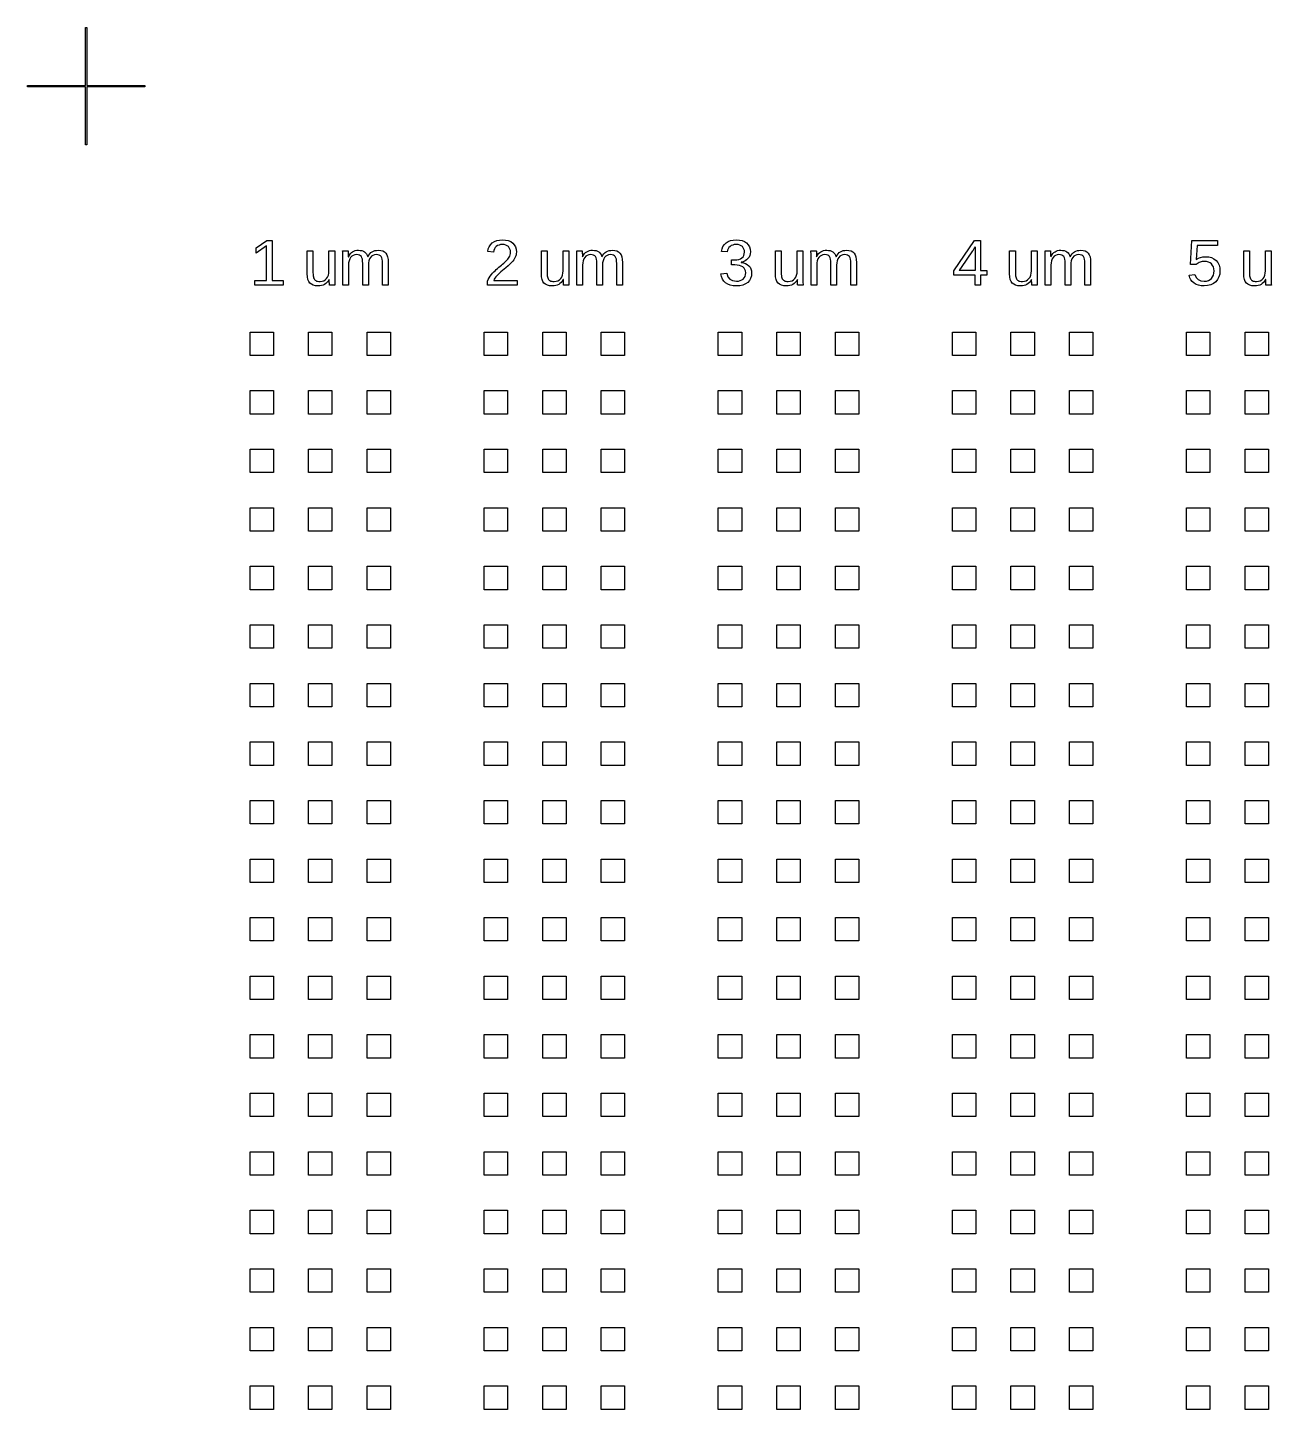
# Model space of a CAD drawing. Extents: x -21493 to 21493, y -12519 to 35265.
# Drawn here: x -21493 to -10872, y 23469 to 35265 of the extents above; entities that cross this region are included whole.
import ezdxf

# ---------------------------------------------------------------- set-up
doc = ezdxf.new("R2010")
doc.units = 0
doc.layers.add('L0D0_0', color=1, linetype='CONTINUOUS')

msp = doc.modelspace()

# ---------------------------------------------------------------- linework, layer by layer
at = {"layer": 'L0D0_0'}
for points in [[(-20997.858, 34265.431), (-20997.858, 34760.263), (-21492.689, 34760.263), (-21492.689, 34770.259), (-20997.858, 34770.259), (-20997.858, 35265.09), (-20987.862, 35265.09), (-20987.862, 34770.259), (-20493.031, 34770.259), (-20493.031, 34760.263), (-20987.862, 34760.263), (-20987.862, 34265.431)], [(-19551.05, 33065.84), (-19551.05, 33107.323), (-19453.686, 33107.323), (-19453.686, 33401.323), (-19539.954, 33339.747), (-19539.954, 33385.829), (-19449.587, 33447.91), (-19404.601, 33447.91), (-19404.601, 33107.323), (-19311.533, 33107.323), (-19311.533, 33065.84)], [(-17566.126, 33065.84), (-17566.126, 33100.326), (-17558.831, 33115.723), (-17550.733, 33130.117), (-17541.934, 33143.712), (-17532.337, 33156.308), (-17522.24, 33168.106), (-17511.845, 33179.399), (-17501.249, 33190.097), (-17490.451, 33200.194), (-17479.455, 33209.891), (-17468.56, 33219.186), (-17457.661, 33228.082), (-17446.867, 33236.679), (-17436.371, 33245.079), (-17426.375, 33253.475), (-17416.875, 33261.871), (-17407.979, 33270.271), (-17399.684, 33278.868), (-17392.284, 33287.562), (-17385.686, 33296.462), (-17379.89, 33305.559), (-17375.19, 33315.055), (-17371.893, 33325.249), (-17369.894, 33335.946), (-17369.192, 33347.345), (-17370.394, 33362.137), (-17373.791, 33375.233), (-17379.592, 33386.627), (-17387.685, 33396.128), (-17397.782, 33403.726), (-17409.68, 33409.123), (-17423.377, 33412.42), (-17438.87, 33413.52), (-17453.764, 33412.42), (-17467.359, 33409.223), (-17479.455, 33403.923), (-17490.253, 33396.527), (-17499.35, 33387.228), (-17506.348, 33376.132), (-17511.245, 33363.439), (-17514.042, 33348.941), (-17563.925, 33353.54), (-17559.427, 33375.334), (-17551.43, 33394.725), (-17540.036, 33411.819), (-17525.042, 33426.515), (-17507.045, 33438.413), (-17486.755, 33446.809), (-17463.961, 33451.908), (-17438.87, 33453.605), (-17411.68, 33451.908), (-17387.786, 33446.809), (-17367.294, 33438.313), (-17350.099, 33426.414), (-17336.504, 33411.319), (-17326.806, 33393.427), (-17321.01, 33372.633), (-17319.011, 33348.941), (-17319.708, 33337.844), (-17321.611, 33326.748), (-17324.71, 33315.752), (-17329.208, 33304.757), (-17334.904, 33293.761), (-17341.804, 33282.766), (-17349.998, 33271.77), (-17359.398, 33260.871), (-17371.792, 33248.376), (-17388.685, 33232.781), (-17410.18, 33214.289), (-17436.17, 33192.797), (-17450.966, 33180.298), (-17464.163, 33168.505), (-17475.759, 33157.307), (-17485.852, 33146.812), (-17494.352, 33136.614), (-17501.648, 33126.719), (-17507.645, 33116.92), (-17512.345, 33107.323), (-17313.114, 33107.323), (-17313.114, 33065.84)], [(-15439.851, 33060.439), (-15467.441, 33062.039), (-15492.032, 33066.94), (-15513.725, 33075.134), (-15532.419, 33086.63), (-15548.014, 33101.225), (-15560.009, 33119.02), (-15568.505, 33139.915), (-15573.503, 33164.006), (-15523.12, 33168.605), (-15514.225, 33138.916), (-15497.429, 33117.819), (-15472.636, 33105.026), (-15439.851, 33100.826), (-15422.354, 33101.926), (-15406.961, 33105.324), (-15393.466, 33111.023), (-15381.971, 33119.02), (-15372.773, 33129.218), (-15366.175, 33141.612), (-15362.277, 33156.207), (-15360.975, 33173.003), (-15362.474, 33187.699), (-15366.973, 33200.693), (-15374.47, 33211.987), (-15384.97, 33221.685), (-15398.263, 33229.283), (-15414.256, 33234.781), (-15432.95, 33238.082), (-15454.244, 33239.081), (-15481.834, 33239.081), (-15481.834, 33281.464), (-15455.345, 33281.464), (-15436.352, 33282.564), (-15419.657, 33285.764), (-15405.26, 33291.262), (-15393.067, 33298.961), (-15383.369, 33308.558), (-15376.469, 33319.751), (-15372.374, 33332.75), (-15370.971, 33347.345), (-15372.071, 33361.839), (-15375.469, 33374.733), (-15381.068, 33386.031), (-15388.968, 33395.725), (-15399.065, 33403.524), (-15411.358, 33409.022), (-15425.852, 33412.42), (-15442.547, 33413.52), (-15457.945, 33412.42), (-15471.737, 33409.32), (-15484.035, 33404.225), (-15494.732, 33396.926), (-15503.729, 33387.829), (-15510.524, 33377.035), (-15515.325, 33364.535), (-15517.925, 33350.344), (-15567.006, 33354.14), (-15562.609, 33376.232), (-15554.612, 33395.825), (-15543.112, 33412.919), (-15528.118, 33427.317), (-15510.226, 33438.812), (-15489.831, 33447.107), (-15467.138, 33452.009), (-15442.048, 33453.605), (-15414.857, 33452.009), (-15390.967, 33447.011), (-15370.173, 33438.611), (-15352.68, 33426.914), (-15338.686, 33412.222), (-15328.786, 33394.927), (-15322.789, 33375.035), (-15320.789, 33352.439), (-15322.091, 33335.047), (-15325.888, 33319.251), (-15332.285, 33305.257), (-15341.281, 33292.963), (-15352.68, 33282.463), (-15366.376, 33273.769), (-15382.471, 33266.869), (-15400.762, 33261.871), (-15400.762, 33260.871), (-15380.568, 33257.272), (-15362.676, 33251.375), (-15347.182, 33242.878), (-15334.087, 33232.08), (-15323.687, 33219.186), (-15316.19, 33204.793), (-15311.692, 33188.896), (-15310.193, 33171.302), (-15312.293, 33146.413), (-15318.589, 33124.417), (-15329.089, 33105.425), (-15343.881, 33089.431), (-15362.474, 33076.735), (-15384.667, 33067.637), (-15410.459, 33062.24)], [(-13402.54, 33065.84), (-13402.54, 33152.309), (-13582.582, 33152.309), (-13582.582, 33190.294), (-13407.74, 33447.91), (-13356.458, 33447.91), (-13356.458, 33190.895), (-13302.778, 33190.895), (-13302.778, 33152.309), (-13356.458, 33152.309), (-13356.458, 33065.84)], [(-13537.595, 33190.895), (-13533.299, 33196.296), (-13518.603, 33216.389), (-13420.735, 33360.638), (-13418.735, 33363.637), (-13416.337, 33367.635), (-13413.439, 33372.633), (-13410.138, 33378.534), (-13407.043, 33384.229), (-13404.741, 33388.53), (-13403.242, 33391.428), (-13402.54, 33392.927), (-13402.54, 33190.895)], [(-11446.109, 33060.439), (-11471.498, 33061.841), (-11494.392, 33066.239), (-11514.586, 33073.534), (-11532.28, 33083.732), (-11547.274, 33096.727), (-11559.068, 33112.321), (-11567.968, 33130.415), (-11573.864, 33151.31), (-11524.481, 33157.009), (-11513.683, 33132.116), (-11496.891, 33114.421), (-11473.997, 33103.825), (-11445.008, 33100.326), (-11426.415, 33101.725), (-11409.922, 33106.223), (-11395.625, 33113.623), (-11383.428, 33124.018), (-11373.73, 33137.013), (-11366.733, 33152.209), (-11362.634, 33169.605), (-11361.235, 33189.198), (-11362.634, 33206.393), (-11366.834, 33221.887), (-11373.831, 33235.583), (-11383.63, 33247.578), (-11395.726, 33257.272), (-11409.821, 33264.172), (-11425.915, 33268.368), (-11443.908, 33269.771), (-11453.606, 33269.368), (-11463.001, 33268.171), (-11472.098, 33266.272), (-11480.797, 33263.572), (-11489.394, 33259.871), (-11497.891, 33255.176), (-11506.387, 33249.275), (-11514.985, 33242.378), (-11562.667, 33242.378), (-11549.971, 33447.91), (-11332.747, 33447.91), (-11332.747, 33406.422), (-11505.488, 33406.422), (-11512.784, 33285.265), (-11495.992, 33295.861), (-11477.197, 33303.556), (-11456.504, 33308.155), (-11433.912, 33309.654), (-11407.12, 33307.558), (-11383.231, 33301.359), (-11362.134, 33291.061), (-11343.944, 33276.566), (-11329.349, 33258.771), (-11318.849, 33238.481), (-11312.553, 33215.587), (-11310.453, 33190.294), (-11312.755, 33161.705), (-11319.449, 33136.316), (-11330.747, 33114.123), (-11346.443, 33095.131), (-11366.137, 33079.935), (-11389.325, 33069.137), (-11415.919, 33062.539)], [(-19011.934, 33060.439), (-19034.425, 33061.938), (-19053.72, 33066.44), (-19069.814, 33073.937), (-19082.612, 33084.433), (-19092.406, 33098.327), (-19099.403, 33116.223), (-19103.603, 33138.013), (-19105.002, 33163.704), (-19105.002, 33359.239), (-19055.921, 33359.239), (-19055.921, 33173.2), (-19055.522, 33159.508), (-19054.421, 33147.509), (-19052.62, 33137.013), (-19050.221, 33128.218), (-19046.924, 33120.818), (-19042.825, 33114.421), (-19037.827, 33109.226), (-19032.027, 33105.127), (-19025.03, 33102.027), (-19016.634, 33099.826), (-19006.735, 33098.528), (-18995.441, 33098.129), (-18978.746, 33099.629), (-18963.853, 33104.127), (-18950.854, 33111.725), (-18939.757, 33122.221), (-18930.862, 33135.514), (-18924.566, 33151.108), (-18920.765, 33169.004), (-18919.467, 33189.198), (-18919.467, 33359.239), (-18870.684, 33359.239), (-18870.684, 33128.516), (-18870.583, 33105.324), (-18870.281, 33087.23), (-18869.781, 33074.034), (-18868.983, 33065.84), (-18915.166, 33065.84), (-18915.267, 33066.839), (-18915.368, 33068.339), (-18915.569, 33070.439), (-18915.666, 33073.135), (-18915.767, 33076.235), (-18915.968, 33079.532), (-18916.166, 33083.131), (-18916.367, 33086.831), (-18916.569, 33091.531), (-18916.766, 33098.029), (-18917.069, 33106.126), (-18917.266, 33116.021), (-18918.068, 33116.021), (-18926.863, 33101.926), (-18936.259, 33090.032), (-18946.259, 33080.435), (-18957.053, 33073.034), (-18968.75, 33067.537), (-18981.845, 33063.538), (-18996.239, 33061.241)], [(-18800.905, 33065.84), (-18800.905, 33296.659), (-18801.006, 33319.751), (-18801.304, 33337.945), (-18801.804, 33351.041), (-18802.505, 33359.239), (-18756.423, 33359.239), (-18756.322, 33358.34), (-18756.121, 33356.74), (-18756.02, 33354.64), (-18755.822, 33351.94), (-18755.722, 33348.844), (-18755.52, 33345.543), (-18755.423, 33342.044), (-18755.222, 33338.248), (-18755.02, 33333.548), (-18754.722, 33327.05), (-18754.52, 33318.953), (-18754.222, 33309.058), (-18753.424, 33309.058), (-18745.327, 33323.552), (-18736.528, 33335.547), (-18727.233, 33345.245), (-18717.334, 33352.439), (-18706.64, 33357.841), (-18694.742, 33361.637), (-18681.848, 33363.939), (-18667.753, 33364.737), (-18651.956, 33363.838), (-18637.861, 33361.339), (-18625.568, 33357.24), (-18614.971, 33351.44), (-18606.071, 33343.745), (-18598.574, 33334.148), (-18592.577, 33322.653), (-18587.978, 33309.058), (-18587.18, 33309.058), (-18579.183, 33322.85), (-18570.384, 33334.547), (-18560.787, 33344.144), (-18550.493, 33351.641), (-18539.094, 33357.341), (-18526.599, 33361.44), (-18513.004, 33363.838), (-18498.211, 33364.737), (-18477.518, 33363.137), (-18459.823, 33358.639), (-18445.228, 33351.142), (-18433.531, 33340.545), (-18424.732, 33326.551), (-18418.436, 33308.654), (-18414.64, 33286.961), (-18413.338, 33261.371), (-18413.338, 33065.84), (-18461.621, 33065.84), (-18461.621, 33251.875), (-18462.322, 33271.468), (-18464.519, 33287.864), (-18468.219, 33300.96), (-18473.318, 33310.754), (-18480.315, 33317.852), (-18489.614, 33322.951), (-18501.307, 33325.95), (-18515.305, 33326.95), (-18530.4, 33325.551), (-18543.794, 33321.053), (-18555.289, 33313.652), (-18565.088, 33303.257), (-18572.883, 33290.162), (-18578.381, 33274.567), (-18581.783, 33256.474), (-18582.879, 33235.881), (-18582.879, 33065.84), (-18631.162, 33065.84), (-18631.162, 33251.875), (-18631.864, 33271.468), (-18634.064, 33287.864), (-18637.664, 33300.96), (-18642.758, 33310.754), (-18649.76, 33317.852), (-18659.155, 33322.951), (-18670.751, 33325.95), (-18684.847, 33326.95), (-18699.639, 33325.551), (-18712.735, 33321.053), (-18724.234, 33313.556), (-18734.129, 33303.157), (-18742.126, 33289.96), (-18747.826, 33274.366), (-18751.223, 33256.373), (-18752.324, 33235.881), (-18752.324, 33065.84)], [(-17012.612, 33060.439), (-17035.108, 33061.938), (-17054.398, 33066.44), (-17070.497, 33073.937), (-17083.29, 33084.433), (-17093.089, 33098.327), (-17100.086, 33116.223), (-17104.282, 33138.013), (-17105.684, 33163.704), (-17105.684, 33359.239), (-17056.599, 33359.239), (-17056.599, 33173.2), (-17056.2, 33159.508), (-17055.1, 33147.509), (-17053.302, 33137.013), (-17050.9, 33128.218), (-17047.603, 33120.818), (-17043.503, 33114.421), (-17038.505, 33109.226), (-17032.709, 33105.127), (-17025.708, 33102.027), (-17017.312, 33099.826), (-17007.417, 33098.528), (-16996.119, 33098.129), (-16979.424, 33099.629), (-16964.531, 33104.127), (-16951.536, 33111.725), (-16940.44, 33122.221), (-16931.544, 33135.514), (-16925.244, 33151.108), (-16921.447, 33169.004), (-16920.145, 33189.198), (-16920.145, 33359.239), (-16871.362, 33359.239), (-16871.362, 33128.516), (-16871.261, 33105.324), (-16870.963, 33087.23), (-16870.463, 33074.034), (-16869.661, 33065.84), (-16915.849, 33065.84), (-16915.949, 33066.839), (-16916.046, 33068.339), (-16916.248, 33070.439), (-16916.348, 33073.135), (-16916.449, 33076.235), (-16916.647, 33079.532), (-16916.848, 33083.131), (-16917.046, 33086.831), (-16917.247, 33091.531), (-16917.449, 33098.029), (-16917.747, 33106.126), (-16917.949, 33116.021), (-16918.747, 33116.021), (-16927.541, 33101.926), (-16936.941, 33090.032), (-16946.937, 33080.435), (-16957.735, 33073.034), (-16969.428, 33067.537), (-16982.524, 33063.538), (-16996.921, 33061.241)], [(-16801.588, 33065.84), (-16801.588, 33296.659), (-16801.684, 33319.751), (-16801.987, 33337.945), (-16802.486, 33351.041), (-16803.184, 33359.239), (-16757.101, 33359.239), (-16757, 33358.34), (-16756.803, 33356.74), (-16756.702, 33354.64), (-16756.501, 33351.94), (-16756.4, 33348.844), (-16756.202, 33345.543), (-16756.102, 33342.044), (-16755.9, 33338.248), (-16755.703, 33333.548), (-16755.4, 33327.05), (-16755.203, 33318.953), (-16754.9, 33309.058), (-16754.102, 33309.058), (-16746.005, 33323.552), (-16737.21, 33335.547), (-16727.911, 33345.245), (-16718.016, 33352.439), (-16707.319, 33357.841), (-16695.424, 33361.637), (-16682.526, 33363.939), (-16668.431, 33364.737), (-16652.639, 33363.838), (-16638.544, 33361.339), (-16626.246, 33357.24), (-16615.649, 33351.44), (-16606.754, 33343.745), (-16599.257, 33334.148), (-16593.255, 33322.653), (-16588.66, 33309.058), (-16587.858, 33309.058), (-16579.861, 33322.85), (-16571.066, 33334.547), (-16561.469, 33344.144), (-16551.171, 33351.641), (-16539.776, 33357.341), (-16527.281, 33361.44), (-16513.686, 33363.838), (-16498.889, 33364.737), (-16478.196, 33363.137), (-16460.501, 33358.639), (-16445.906, 33351.142), (-16434.209, 33340.545), (-16425.415, 33326.551), (-16419.115, 33308.654), (-16415.318, 33286.961), (-16414.02, 33261.371), (-16414.02, 33065.84), (-16462.303, 33065.84), (-16462.303, 33251.875), (-16463, 33271.468), (-16465.201, 33287.864), (-16468.901, 33300.96), (-16473.996, 33310.754), (-16480.993, 33317.852), (-16490.292, 33322.951), (-16501.989, 33325.95), (-16515.983, 33326.95), (-16531.078, 33325.551), (-16544.472, 33321.053), (-16555.972, 33313.652), (-16565.766, 33303.257), (-16573.565, 33290.162), (-16579.063, 33274.567), (-16582.461, 33256.474), (-16583.561, 33235.881), (-16583.561, 33065.84), (-16631.845, 33065.84), (-16631.845, 33251.875), (-16632.542, 33271.468), (-16634.743, 33287.864), (-16638.342, 33300.96), (-16643.441, 33310.754), (-16650.438, 33317.852), (-16659.833, 33322.951), (-16671.43, 33325.95), (-16685.525, 33326.95), (-16700.321, 33325.551), (-16713.417, 33321.053), (-16724.912, 33313.556), (-16734.808, 33303.157), (-16742.804, 33289.96), (-16748.504, 33274.366), (-16751.902, 33256.373), (-16753.002, 33235.881), (-16753.002, 33065.84)], [(-15013.295, 33060.439), (-15035.786, 33061.938), (-15055.081, 33066.44), (-15071.175, 33073.937), (-15083.972, 33084.433), (-15093.767, 33098.327), (-15100.764, 33116.223), (-15104.964, 33138.013), (-15106.363, 33163.704), (-15106.363, 33359.239), (-15057.281, 33359.239), (-15057.281, 33173.2), (-15056.878, 33159.508), (-15055.782, 33147.509), (-15053.98, 33137.013), (-15051.582, 33128.218), (-15048.281, 33120.818), (-15044.186, 33114.421), (-15039.184, 33109.226), (-15033.388, 33105.127), (-15026.39, 33102.027), (-15017.995, 33099.826), (-15008.095, 33098.528), (-14996.801, 33098.129), (-14980.106, 33099.629), (-14965.209, 33104.127), (-14952.214, 33111.725), (-14941.118, 33122.221), (-14932.222, 33135.514), (-14925.922, 33151.108), (-14922.125, 33169.004), (-14920.828, 33189.198), (-14920.828, 33359.239), (-14872.04, 33359.239), (-14872.04, 33128.516), (-14871.944, 33105.324), (-14871.641, 33087.23), (-14871.142, 33074.034), (-14870.344, 33065.84), (-14916.527, 33065.84), (-14916.628, 33066.839), (-14916.728, 33068.339), (-14916.926, 33070.439), (-14917.027, 33073.135), (-14917.127, 33076.235), (-14917.329, 33079.532), (-14917.526, 33083.131), (-14917.728, 33086.831), (-14917.925, 33091.531), (-14918.127, 33098.029), (-14918.425, 33106.126), (-14918.627, 33116.021), (-14919.425, 33116.021), (-14928.224, 33101.926), (-14937.619, 33090.032), (-14947.615, 33080.435), (-14958.413, 33073.034), (-14970.11, 33067.537), (-14983.206, 33063.538), (-14997.599, 33061.241)], [(-14802.266, 33065.84), (-14802.266, 33296.659), (-14802.367, 33319.751), (-14802.665, 33337.945), (-14803.165, 33351.041), (-14803.866, 33359.239), (-14757.779, 33359.239), (-14757.683, 33358.34), (-14757.481, 33356.74), (-14757.38, 33354.64), (-14757.183, 33351.94), (-14757.082, 33348.844), (-14756.881, 33345.543), (-14756.78, 33342.044), (-14756.582, 33338.248), (-14756.381, 33333.548), (-14756.083, 33327.05), (-14755.881, 33318.953), (-14755.583, 33309.058), (-14754.781, 33309.058), (-14746.683, 33323.552), (-14737.888, 33335.547), (-14728.589, 33345.245), (-14718.694, 33352.439), (-14707.997, 33357.841), (-14696.102, 33361.637), (-14683.208, 33363.939), (-14669.113, 33364.737), (-14653.317, 33363.838), (-14639.222, 33361.339), (-14626.924, 33357.24), (-14616.328, 33351.44), (-14607.432, 33343.745), (-14599.935, 33334.148), (-14593.937, 33322.653), (-14589.338, 33309.058), (-14588.54, 33309.058), (-14580.544, 33322.85), (-14571.745, 33334.547), (-14562.148, 33344.144), (-14551.849, 33351.641), (-14540.455, 33357.341), (-14527.96, 33361.44), (-14514.364, 33363.838), (-14499.568, 33364.737), (-14478.874, 33363.137), (-14461.184, 33358.639), (-14446.589, 33351.142), (-14434.892, 33340.545), (-14426.093, 33326.551), (-14419.797, 33308.654), (-14415.996, 33286.961), (-14414.698, 33261.371), (-14414.698, 33065.84), (-14462.981, 33065.84), (-14462.981, 33251.875), (-14463.683, 33271.468), (-14465.879, 33287.864), (-14469.58, 33300.96), (-14474.678, 33310.754), (-14481.676, 33317.852), (-14490.97, 33322.951), (-14502.667, 33325.95), (-14516.662, 33326.95), (-14531.756, 33325.551), (-14545.154, 33321.053), (-14556.65, 33313.652), (-14566.448, 33303.257), (-14574.244, 33290.162), (-14579.741, 33274.567), (-14583.139, 33256.474), (-14584.24, 33235.881), (-14584.24, 33065.84), (-14632.523, 33065.84), (-14632.523, 33251.875), (-14633.224, 33271.468), (-14635.421, 33287.864), (-14639.02, 33300.96), (-14644.119, 33310.754), (-14651.116, 33317.852), (-14660.516, 33322.951), (-14672.112, 33325.95), (-14686.207, 33326.95), (-14701, 33325.551), (-14714.095, 33321.053), (-14725.591, 33313.556), (-14735.49, 33303.157), (-14743.487, 33289.96), (-14749.186, 33274.366), (-14752.584, 33256.373), (-14753.684, 33235.881), (-14753.684, 33065.84)], [(-13013.973, 33060.439), (-13036.468, 33061.938), (-13055.759, 33066.44), (-13071.853, 33073.937), (-13084.651, 33084.433), (-13094.445, 33098.327), (-13101.446, 33116.223), (-13105.642, 33138.013), (-13107.041, 33163.704), (-13107.041, 33359.239), (-13057.96, 33359.239), (-13057.96, 33173.2), (-13057.561, 33159.508), (-13056.46, 33147.509), (-13054.658, 33137.013), (-13052.26, 33128.218), (-13048.963, 33120.818), (-13044.864, 33114.421), (-13039.866, 33109.226), (-13034.066, 33105.127), (-13027.069, 33102.027), (-13018.673, 33099.826), (-13008.778, 33098.528), (-12997.48, 33098.129), (-12980.785, 33099.629), (-12965.891, 33104.127), (-12952.897, 33111.725), (-12941.8, 33122.221), (-12932.9, 33135.514), (-12926.605, 33151.108), (-12922.804, 33169.004), (-12921.506, 33189.198), (-12921.506, 33359.239), (-12872.723, 33359.239), (-12872.723, 33128.516), (-12872.622, 33105.324), (-12872.324, 33087.23), (-12871.824, 33074.034), (-12871.022, 33065.84), (-12917.209, 33065.84), (-12917.306, 33066.839), (-12917.407, 33068.339), (-12917.608, 33070.439), (-12917.709, 33073.135), (-12917.806, 33076.235), (-12918.007, 33079.532), (-12918.209, 33083.131), (-12918.406, 33086.831), (-12918.608, 33091.531), (-12918.805, 33098.029), (-12919.108, 33106.126), (-12919.305, 33116.021), (-12920.107, 33116.021), (-12928.902, 33101.926), (-12938.302, 33090.032), (-12948.298, 33080.435), (-12959.092, 33073.034), (-12970.789, 33067.537), (-12983.884, 33063.538), (-12998.278, 33061.241)], [(-12802.944, 33065.84), (-12802.944, 33296.659), (-12803.045, 33319.751), (-12803.347, 33337.945), (-12803.847, 33351.041), (-12804.544, 33359.239), (-12758.462, 33359.239), (-12758.361, 33358.34), (-12758.159, 33356.74), (-12758.063, 33354.64), (-12757.861, 33351.94), (-12757.76, 33348.844), (-12757.563, 33345.543), (-12757.462, 33342.044), (-12757.261, 33338.248), (-12757.063, 33333.548), (-12756.761, 33327.05), (-12756.563, 33318.953), (-12756.261, 33309.058), (-12755.463, 33309.058), (-12747.365, 33323.552), (-12738.566, 33335.547), (-12729.272, 33345.245), (-12719.372, 33352.439), (-12708.679, 33357.841), (-12696.781, 33361.637), (-12683.887, 33363.939), (-12669.791, 33364.737), (-12653.995, 33363.838), (-12639.9, 33361.339), (-12627.607, 33357.24), (-12617.01, 33351.44), (-12608.114, 33343.745), (-12600.613, 33334.148), (-12594.616, 33322.653), (-12590.017, 33309.058), (-12589.219, 33309.058), (-12581.222, 33322.85), (-12572.423, 33334.547), (-12562.826, 33344.144), (-12552.532, 33351.641), (-12541.137, 33357.341), (-12528.638, 33361.44), (-12515.042, 33363.838), (-12500.25, 33364.737), (-12479.557, 33363.137), (-12461.862, 33358.639), (-12447.267, 33351.142), (-12435.57, 33340.545), (-12426.775, 33326.551), (-12420.475, 33308.654), (-12416.678, 33286.961), (-12415.376, 33261.371), (-12415.376, 33065.84), (-12463.66, 33065.84), (-12463.66, 33251.875), (-12464.361, 33271.468), (-12466.562, 33287.864), (-12470.258, 33300.96), (-12475.357, 33310.754), (-12482.354, 33317.852), (-12491.653, 33322.951), (-12503.35, 33325.95), (-12517.344, 33326.95), (-12532.439, 33325.551), (-12545.833, 33321.053), (-12557.328, 33313.652), (-12567.127, 33303.257), (-12574.922, 33290.162), (-12580.424, 33274.567), (-12583.822, 33256.474), (-12584.922, 33235.881), (-12584.922, 33065.84), (-12633.205, 33065.84), (-12633.205, 33251.875), (-12633.902, 33271.468), (-12636.103, 33287.864), (-12639.703, 33300.96), (-12644.801, 33310.754), (-12651.799, 33317.852), (-12661.194, 33322.951), (-12672.79, 33325.95), (-12686.885, 33326.95), (-12701.682, 33325.551), (-12714.778, 33321.053), (-12726.273, 33313.556), (-12736.168, 33303.157), (-12744.165, 33289.96), (-12749.864, 33274.366), (-12753.262, 33256.373), (-12754.363, 33235.881), (-12754.363, 33065.84)], [(-11014.655, 33060.439), (-11037.146, 33061.938), (-11056.441, 33066.44), (-11072.536, 33073.937), (-11085.329, 33084.433), (-11095.127, 33098.327), (-11102.125, 33116.223), (-11106.325, 33138.013), (-11107.723, 33163.704), (-11107.723, 33359.239), (-11058.638, 33359.239), (-11058.638, 33173.2), (-11058.239, 33159.508), (-11057.138, 33147.509), (-11055.341, 33137.013), (-11052.943, 33128.218), (-11049.641, 33120.818), (-11045.542, 33114.421), (-11040.544, 33109.226), (-11034.748, 33105.127), (-11027.751, 33102.027), (-11019.351, 33099.826), (-11009.456, 33098.528), (-10998.158, 33098.129), (-10981.467, 33099.629), (-10966.57, 33104.127), (-10953.575, 33111.725), (-10942.478, 33122.221), (-10933.583, 33135.514), (-10927.283, 33151.108), (-10923.486, 33169.004), (-10922.184, 33189.198), (-10922.184, 33359.239), (-10873.401, 33359.239), (-10873.401, 33128.516), (-10873.3, 33105.324), (-10873.002, 33087.23), (-10872.502, 33074.034), (-10871.704, 33065.84), (-10917.887, 33065.84), (-10917.988, 33066.839), (-10918.089, 33068.339), (-10918.286, 33070.439), (-10918.387, 33073.135), (-10918.488, 33076.235), (-10918.685, 33079.532), (-10918.887, 33083.131), (-10919.089, 33086.831), (-10919.286, 33091.531), (-10919.488, 33098.029), (-10919.786, 33106.126), (-10919.987, 33116.021), (-10920.785, 33116.021), (-10929.584, 33101.926), (-10938.98, 33090.032), (-10948.976, 33080.435), (-10959.774, 33073.034), (-10971.467, 33067.537), (-10984.562, 33063.538), (-10998.96, 33061.241)], [(-19593.336, 32466.042), (-19593.336, 32665.975), (-19393.403, 32665.975), (-19393.403, 32466.042)], [(-19093.507, 32466.042), (-19093.507, 32665.975), (-18893.574, 32665.975), (-18893.574, 32466.042)], [(-18593.677, 32466.042), (-18593.677, 32665.975), (-18393.745, 32665.975), (-18393.745, 32466.042)], [(-17594.018, 32466.042), (-17594.018, 32665.975), (-17394.086, 32665.975), (-17394.086, 32466.042)], [(-17094.185, 32466.042), (-17094.185, 32665.975), (-16894.256, 32665.975), (-16894.256, 32466.042)], [(-16594.355, 32466.042), (-16594.355, 32665.975), (-16394.423, 32665.975), (-16394.423, 32466.042)], [(-15594.697, 32466.042), (-15594.697, 32665.975), (-15394.764, 32665.975), (-15394.764, 32466.042)], [(-15094.867, 32466.042), (-15094.867, 32665.975), (-14894.935, 32665.975), (-14894.935, 32466.042)], [(-14595.038, 32466.042), (-14595.038, 32665.975), (-14395.105, 32665.975), (-14395.105, 32466.042)], [(-13595.375, 32466.042), (-13595.375, 32665.975), (-13395.446, 32665.975), (-13395.446, 32466.042)], [(-13095.545, 32466.042), (-13095.545, 32665.975), (-12895.613, 32665.975), (-12895.613, 32466.042)], [(-12595.716, 32466.042), (-12595.716, 32665.975), (-12395.783, 32665.975), (-12395.783, 32466.042)], [(-11596.057, 32466.042), (-11596.057, 32665.975), (-11396.125, 32665.975), (-11396.125, 32466.042)], [(-11096.228, 32466.042), (-11096.228, 32665.975), (-10896.295, 32665.975), (-10896.295, 32466.042)], [(-19593.336, 31966.213), (-19593.336, 32166.145), (-19393.403, 32166.145), (-19393.403, 31966.213)], [(-19093.507, 31966.213), (-19093.507, 32166.145), (-18893.574, 32166.145), (-18893.574, 31966.213)], [(-18593.677, 31966.213), (-18593.677, 32166.145), (-18393.745, 32166.145), (-18393.745, 31966.213)], [(-17594.018, 31966.213), (-17594.018, 32166.145), (-17394.086, 32166.145), (-17394.086, 31966.213)], [(-17094.185, 31966.213), (-17094.185, 32166.145), (-16894.256, 32166.145), (-16894.256, 31966.213)], [(-16594.355, 31966.213), (-16594.355, 32166.145), (-16394.423, 32166.145), (-16394.423, 31966.213)], [(-15594.697, 31966.213), (-15594.697, 32166.145), (-15394.764, 32166.145), (-15394.764, 31966.213)], [(-15094.867, 31966.213), (-15094.867, 32166.145), (-14894.935, 32166.145), (-14894.935, 31966.213)], [(-14595.038, 31966.213), (-14595.038, 32166.145), (-14395.105, 32166.145), (-14395.105, 31966.213)], [(-13595.375, 31966.213), (-13595.375, 32166.145), (-13395.446, 32166.145), (-13395.446, 31966.213)], [(-13095.545, 31966.213), (-13095.545, 32166.145), (-12895.613, 32166.145), (-12895.613, 31966.213)], [(-12595.716, 31966.213), (-12595.716, 32166.145), (-12395.783, 32166.145), (-12395.783, 31966.213)], [(-11596.057, 31966.213), (-11596.057, 32166.145), (-11396.125, 32166.145), (-11396.125, 31966.213)], [(-11096.228, 31966.213), (-11096.228, 32166.145), (-10896.295, 32166.145), (-10896.295, 31966.213)], [(-19593.336, 31466.383), (-19593.336, 31666.316), (-19393.403, 31666.316), (-19393.403, 31466.383)], [(-19093.507, 31466.383), (-19093.507, 31666.316), (-18893.574, 31666.316), (-18893.574, 31466.383)], [(-18593.677, 31466.383), (-18593.677, 31666.316), (-18393.745, 31666.316), (-18393.745, 31466.383)], [(-17594.018, 31466.383), (-17594.018, 31666.316), (-17394.086, 31666.316), (-17394.086, 31466.383)], [(-17094.185, 31466.383), (-17094.185, 31666.316), (-16894.256, 31666.316), (-16894.256, 31466.383)], [(-16594.355, 31466.383), (-16594.355, 31666.316), (-16394.423, 31666.316), (-16394.423, 31466.383)], [(-15594.697, 31466.383), (-15594.697, 31666.316), (-15394.764, 31666.316), (-15394.764, 31466.383)], [(-15094.867, 31466.383), (-15094.867, 31666.316), (-14894.935, 31666.316), (-14894.935, 31466.383)], [(-14595.038, 31466.383), (-14595.038, 31666.316), (-14395.105, 31666.316), (-14395.105, 31466.383)], [(-13595.375, 31466.383), (-13595.375, 31666.316), (-13395.446, 31666.316), (-13395.446, 31466.383)], [(-13095.545, 31466.383), (-13095.545, 31666.316), (-12895.613, 31666.316), (-12895.613, 31466.383)], [(-12595.716, 31466.383), (-12595.716, 31666.316), (-12395.783, 31666.316), (-12395.783, 31466.383)], [(-11596.057, 31466.383), (-11596.057, 31666.316), (-11396.125, 31666.316), (-11396.125, 31466.383)], [(-11096.228, 31466.383), (-11096.228, 31666.316), (-10896.295, 31666.316), (-10896.295, 31466.383)], [(-19593.336, 30966.554), (-19593.336, 31166.486), (-19393.403, 31166.486), (-19393.403, 30966.554)], [(-19093.507, 30966.554), (-19093.507, 31166.486), (-18893.574, 31166.486), (-18893.574, 30966.554)], [(-18593.677, 30966.554), (-18593.677, 31166.486), (-18393.745, 31166.486), (-18393.745, 30966.554)], [(-17594.018, 30966.554), (-17594.018, 31166.486), (-17394.086, 31166.486), (-17394.086, 30966.554)], [(-17094.185, 30966.554), (-17094.185, 31166.486), (-16894.256, 31166.486), (-16894.256, 30966.554)], [(-16594.355, 30966.554), (-16594.355, 31166.486), (-16394.423, 31166.486), (-16394.423, 30966.554)], [(-15594.697, 30966.554), (-15594.697, 31166.486), (-15394.764, 31166.486), (-15394.764, 30966.554)], [(-15094.867, 30966.554), (-15094.867, 31166.486), (-14894.935, 31166.486), (-14894.935, 30966.554)], [(-14595.038, 30966.554), (-14595.038, 31166.486), (-14395.105, 31166.486), (-14395.105, 30966.554)], [(-13595.375, 30966.554), (-13595.375, 31166.486), (-13395.446, 31166.486), (-13395.446, 30966.554)], [(-13095.545, 30966.554), (-13095.545, 31166.486), (-12895.613, 31166.486), (-12895.613, 30966.554)], [(-12595.716, 30966.554), (-12595.716, 31166.486), (-12395.783, 31166.486), (-12395.783, 30966.554)], [(-11596.057, 30966.554), (-11596.057, 31166.486), (-11396.125, 31166.486), (-11396.125, 30966.554)], [(-11096.228, 30966.554), (-11096.228, 31166.486), (-10896.295, 31166.486), (-10896.295, 30966.554)], [(-19593.336, 30466.724), (-19593.336, 30666.653), (-19393.403, 30666.653), (-19393.403, 30466.724)], [(-19093.507, 30466.724), (-19093.507, 30666.653), (-18893.574, 30666.653), (-18893.574, 30466.724)], [(-18593.677, 30466.724), (-18593.677, 30666.653), (-18393.745, 30666.653), (-18393.745, 30466.724)], [(-17594.018, 30466.724), (-17594.018, 30666.653), (-17394.086, 30666.653), (-17394.086, 30466.724)], [(-17094.185, 30466.724), (-17094.185, 30666.653), (-16894.256, 30666.653), (-16894.256, 30466.724)], [(-16594.355, 30466.724), (-16594.355, 30666.653), (-16394.423, 30666.653), (-16394.423, 30466.724)], [(-15594.697, 30466.724), (-15594.697, 30666.653), (-15394.764, 30666.653), (-15394.764, 30466.724)], [(-15094.867, 30466.724), (-15094.867, 30666.653), (-14894.935, 30666.653), (-14894.935, 30466.724)], [(-14595.038, 30466.724), (-14595.038, 30666.653), (-14395.105, 30666.653), (-14395.105, 30466.724)], [(-13595.375, 30466.724), (-13595.375, 30666.653), (-13395.446, 30666.653), (-13395.446, 30466.724)], [(-13095.545, 30466.724), (-13095.545, 30666.653), (-12895.613, 30666.653), (-12895.613, 30466.724)], [(-12595.716, 30466.724), (-12595.716, 30666.653), (-12395.783, 30666.653), (-12395.783, 30466.724)], [(-11596.057, 30466.724), (-11596.057, 30666.653), (-11396.125, 30666.653), (-11396.125, 30466.724)], [(-11096.228, 30466.724), (-11096.228, 30666.653), (-10896.295, 30666.653), (-10896.295, 30466.724)], [(-19593.336, 29966.891), (-19593.336, 30166.823), (-19393.403, 30166.823), (-19393.403, 29966.891)], [(-19093.507, 29966.891), (-19093.507, 30166.823), (-18893.574, 30166.823), (-18893.574, 29966.891)], [(-18593.677, 29966.891), (-18593.677, 30166.823), (-18393.745, 30166.823), (-18393.745, 29966.891)], [(-17594.018, 29966.891), (-17594.018, 30166.823), (-17394.086, 30166.823), (-17394.086, 29966.891)], [(-17094.185, 29966.891), (-17094.185, 30166.823), (-16894.256, 30166.823), (-16894.256, 29966.891)], [(-16594.355, 29966.891), (-16594.355, 30166.823), (-16394.423, 30166.823), (-16394.423, 29966.891)], [(-15594.697, 29966.891), (-15594.697, 30166.823), (-15394.764, 30166.823), (-15394.764, 29966.891)], [(-15094.867, 29966.891), (-15094.867, 30166.823), (-14894.935, 30166.823), (-14894.935, 29966.891)], [(-14595.038, 29966.891), (-14595.038, 30166.823), (-14395.105, 30166.823), (-14395.105, 29966.891)], [(-13595.375, 29966.891), (-13595.375, 30166.823), (-13395.446, 30166.823), (-13395.446, 29966.891)], [(-13095.545, 29966.891), (-13095.545, 30166.823), (-12895.613, 30166.823), (-12895.613, 29966.891)], [(-12595.716, 29966.891), (-12595.716, 30166.823), (-12395.783, 30166.823), (-12395.783, 29966.891)], [(-11596.057, 29966.891), (-11596.057, 30166.823), (-11396.125, 30166.823), (-11396.125, 29966.891)], [(-11096.228, 29966.891), (-11096.228, 30166.823), (-10896.295, 30166.823), (-10896.295, 29966.891)], [(-19593.336, 29467.061), (-19593.336, 29666.994), (-19393.403, 29666.994), (-19393.403, 29467.061)], [(-19093.507, 29467.061), (-19093.507, 29666.994), (-18893.574, 29666.994), (-18893.574, 29467.061)], [(-18593.677, 29467.061), (-18593.677, 29666.994), (-18393.745, 29666.994), (-18393.745, 29467.061)], [(-17594.018, 29467.061), (-17594.018, 29666.994), (-17394.086, 29666.994), (-17394.086, 29467.061)], [(-17094.185, 29467.061), (-17094.185, 29666.994), (-16894.256, 29666.994), (-16894.256, 29467.061)], [(-16594.355, 29467.061), (-16594.355, 29666.994), (-16394.423, 29666.994), (-16394.423, 29467.061)], [(-15594.697, 29467.061), (-15594.697, 29666.994), (-15394.764, 29666.994), (-15394.764, 29467.061)], [(-15094.867, 29467.061), (-15094.867, 29666.994), (-14894.935, 29666.994), (-14894.935, 29467.061)], [(-14595.038, 29467.061), (-14595.038, 29666.994), (-14395.105, 29666.994), (-14395.105, 29467.061)], [(-13595.375, 29467.061), (-13595.375, 29666.994), (-13395.446, 29666.994), (-13395.446, 29467.061)], [(-13095.545, 29467.061), (-13095.545, 29666.994), (-12895.613, 29666.994), (-12895.613, 29467.061)], [(-12595.716, 29467.061), (-12595.716, 29666.994), (-12395.783, 29666.994), (-12395.783, 29467.061)], [(-11596.057, 29467.061), (-11596.057, 29666.994), (-11396.125, 29666.994), (-11396.125, 29467.061)], [(-11096.228, 29467.061), (-11096.228, 29666.994), (-10896.295, 29666.994), (-10896.295, 29467.061)], [(-19593.336, 28967.232), (-19593.336, 29167.165), (-19393.403, 29167.165), (-19393.403, 28967.232)], [(-19093.507, 28967.232), (-19093.507, 29167.165), (-18893.574, 29167.165), (-18893.574, 28967.232)], [(-18593.677, 28967.232), (-18593.677, 29167.165), (-18393.745, 29167.165), (-18393.745, 28967.232)], [(-17594.018, 28967.232), (-17594.018, 29167.165), (-17394.086, 29167.165), (-17394.086, 28967.232)], [(-17094.185, 28967.232), (-17094.185, 29167.165), (-16894.256, 29167.165), (-16894.256, 28967.232)], [(-16594.355, 28967.232), (-16594.355, 29167.165), (-16394.423, 29167.165), (-16394.423, 28967.232)], [(-15594.697, 28967.232), (-15594.697, 29167.165), (-15394.764, 29167.165), (-15394.764, 28967.232)], [(-15094.867, 28967.232), (-15094.867, 29167.165), (-14894.935, 29167.165), (-14894.935, 28967.232)], [(-14595.038, 28967.232), (-14595.038, 29167.165), (-14395.105, 29167.165), (-14395.105, 28967.232)], [(-13595.375, 28967.232), (-13595.375, 29167.165), (-13395.446, 29167.165), (-13395.446, 28967.232)], [(-13095.545, 28967.232), (-13095.545, 29167.165), (-12895.613, 29167.165), (-12895.613, 28967.232)], [(-12595.716, 28967.232), (-12595.716, 29167.165), (-12395.783, 29167.165), (-12395.783, 28967.232)], [(-11596.057, 28967.232), (-11596.057, 29167.165), (-11396.125, 29167.165), (-11396.125, 28967.232)], [(-11096.228, 28967.232), (-11096.228, 29167.165), (-10896.295, 29167.165), (-10896.295, 28967.232)], [(-19593.336, 28467.403), (-19593.336, 28667.335), (-19393.403, 28667.335), (-19393.403, 28467.403)], [(-19093.507, 28467.403), (-19093.507, 28667.335), (-18893.574, 28667.335), (-18893.574, 28467.403)], [(-18593.677, 28467.403), (-18593.677, 28667.335), (-18393.745, 28667.335), (-18393.745, 28467.403)], [(-17594.018, 28467.403), (-17594.018, 28667.335), (-17394.086, 28667.335), (-17394.086, 28467.403)], [(-17094.185, 28467.403), (-17094.185, 28667.335), (-16894.256, 28667.335), (-16894.256, 28467.403)], [(-16594.355, 28467.403), (-16594.355, 28667.335), (-16394.423, 28667.335), (-16394.423, 28467.403)], [(-15594.697, 28467.403), (-15594.697, 28667.335), (-15394.764, 28667.335), (-15394.764, 28467.403)], [(-15094.867, 28467.403), (-15094.867, 28667.335), (-14894.935, 28667.335), (-14894.935, 28467.403)], [(-14595.038, 28467.403), (-14595.038, 28667.335), (-14395.105, 28667.335), (-14395.105, 28467.403)], [(-13595.375, 28467.403), (-13595.375, 28667.335), (-13395.446, 28667.335), (-13395.446, 28467.403)], [(-13095.545, 28467.403), (-13095.545, 28667.335), (-12895.613, 28667.335), (-12895.613, 28467.403)], [(-12595.716, 28467.403), (-12595.716, 28667.335), (-12395.783, 28667.335), (-12395.783, 28467.403)], [(-11596.057, 28467.403), (-11596.057, 28667.335), (-11396.125, 28667.335), (-11396.125, 28467.403)], [(-11096.228, 28467.403), (-11096.228, 28667.335), (-10896.295, 28667.335), (-10896.295, 28467.403)], [(-19593.336, 27967.573), (-19593.336, 28167.506), (-19393.403, 28167.506), (-19393.403, 27967.573)], [(-19093.507, 27967.573), (-19093.507, 28167.506), (-18893.574, 28167.506), (-18893.574, 27967.573)], [(-18593.677, 27967.573), (-18593.677, 28167.506), (-18393.745, 28167.506), (-18393.745, 27967.573)], [(-17594.018, 27967.573), (-17594.018, 28167.506), (-17394.086, 28167.506), (-17394.086, 27967.573)], [(-17094.185, 27967.573), (-17094.185, 28167.506), (-16894.256, 28167.506), (-16894.256, 27967.573)], [(-16594.355, 27967.573), (-16594.355, 28167.506), (-16394.423, 28167.506), (-16394.423, 27967.573)], [(-15594.697, 27967.573), (-15594.697, 28167.506), (-15394.764, 28167.506), (-15394.764, 27967.573)], [(-15094.867, 27967.573), (-15094.867, 28167.506), (-14894.935, 28167.506), (-14894.935, 27967.573)], [(-14595.038, 27967.573), (-14595.038, 28167.506), (-14395.105, 28167.506), (-14395.105, 27967.573)], [(-13595.375, 27967.573), (-13595.375, 28167.506), (-13395.446, 28167.506), (-13395.446, 27967.573)], [(-13095.545, 27967.573), (-13095.545, 28167.506), (-12895.613, 28167.506), (-12895.613, 27967.573)], [(-12595.716, 27967.573), (-12595.716, 28167.506), (-12395.783, 28167.506), (-12395.783, 27967.573)], [(-11596.057, 27967.573), (-11596.057, 28167.506), (-11396.125, 28167.506), (-11396.125, 27967.573)], [(-11096.228, 27967.573), (-11096.228, 28167.506), (-10896.295, 28167.506), (-10896.295, 27967.573)], [(-19593.336, 27467.744), (-19593.336, 27667.672), (-19393.403, 27667.672), (-19393.403, 27467.744)], [(-19093.507, 27467.744), (-19093.507, 27667.672), (-18893.574, 27667.672), (-18893.574, 27467.744)], [(-18593.677, 27467.744), (-18593.677, 27667.672), (-18393.745, 27667.672), (-18393.745, 27467.744)], [(-17594.018, 27467.744), (-17594.018, 27667.672), (-17394.086, 27667.672), (-17394.086, 27467.744)], [(-17094.185, 27467.744), (-17094.185, 27667.672), (-16894.256, 27667.672), (-16894.256, 27467.744)], [(-16594.355, 27467.744), (-16594.355, 27667.672), (-16394.423, 27667.672), (-16394.423, 27467.744)], [(-15594.697, 27467.744), (-15594.697, 27667.672), (-15394.764, 27667.672), (-15394.764, 27467.744)], [(-15094.867, 27467.744), (-15094.867, 27667.672), (-14894.935, 27667.672), (-14894.935, 27467.744)], [(-14595.038, 27467.744), (-14595.038, 27667.672), (-14395.105, 27667.672), (-14395.105, 27467.744)], [(-13595.375, 27467.744), (-13595.375, 27667.672), (-13395.446, 27667.672), (-13395.446, 27467.744)], [(-13095.545, 27467.744), (-13095.545, 27667.672), (-12895.613, 27667.672), (-12895.613, 27467.744)], [(-12595.716, 27467.744), (-12595.716, 27667.672), (-12395.783, 27667.672), (-12395.783, 27467.744)], [(-11596.057, 27467.744), (-11596.057, 27667.672), (-11396.125, 27667.672), (-11396.125, 27467.744)], [(-11096.228, 27467.744), (-11096.228, 27667.672), (-10896.295, 27667.672), (-10896.295, 27467.744)], [(-19593.336, 26967.91), (-19593.336, 27167.843), (-19393.403, 27167.843), (-19393.403, 26967.91)], [(-19093.507, 26967.91), (-19093.507, 27167.843), (-18893.574, 27167.843), (-18893.574, 26967.91)], [(-18593.677, 26967.91), (-18593.677, 27167.843), (-18393.745, 27167.843), (-18393.745, 26967.91)], [(-17594.018, 26967.91), (-17594.018, 27167.843), (-17394.086, 27167.843), (-17394.086, 26967.91)], [(-17094.185, 26967.91), (-17094.185, 27167.843), (-16894.256, 27167.843), (-16894.256, 26967.91)], [(-16594.355, 26967.91), (-16594.355, 27167.843), (-16394.423, 27167.843), (-16394.423, 26967.91)], [(-15594.697, 26967.91), (-15594.697, 27167.843), (-15394.764, 27167.843), (-15394.764, 26967.91)], [(-15094.867, 26967.91), (-15094.867, 27167.843), (-14894.935, 27167.843), (-14894.935, 26967.91)], [(-14595.038, 26967.91), (-14595.038, 27167.843), (-14395.105, 27167.843), (-14395.105, 26967.91)], [(-13595.375, 26967.91), (-13595.375, 27167.843), (-13395.446, 27167.843), (-13395.446, 26967.91)], [(-13095.545, 26967.91), (-13095.545, 27167.843), (-12895.613, 27167.843), (-12895.613, 26967.91)], [(-12595.716, 26967.91), (-12595.716, 27167.843), (-12395.783, 27167.843), (-12395.783, 26967.91)], [(-11596.057, 26967.91), (-11596.057, 27167.843), (-11396.125, 27167.843), (-11396.125, 26967.91)], [(-11096.228, 26967.91), (-11096.228, 27167.843), (-10896.295, 27167.843), (-10896.295, 26967.91)], [(-19593.336, 26468.081), (-19593.336, 26668.013), (-19393.403, 26668.013), (-19393.403, 26468.081)], [(-19093.507, 26468.081), (-19093.507, 26668.013), (-18893.574, 26668.013), (-18893.574, 26468.081)], [(-18593.677, 26468.081), (-18593.677, 26668.013), (-18393.745, 26668.013), (-18393.745, 26468.081)], [(-17594.018, 26468.081), (-17594.018, 26668.013), (-17394.086, 26668.013), (-17394.086, 26468.081)], [(-17094.185, 26468.081), (-17094.185, 26668.013), (-16894.256, 26668.013), (-16894.256, 26468.081)], [(-16594.355, 26468.081), (-16594.355, 26668.013), (-16394.423, 26668.013), (-16394.423, 26468.081)], [(-15594.697, 26468.081), (-15594.697, 26668.013), (-15394.764, 26668.013), (-15394.764, 26468.081)], [(-15094.867, 26468.081), (-15094.867, 26668.013), (-14894.935, 26668.013), (-14894.935, 26468.081)], [(-14595.038, 26468.081), (-14595.038, 26668.013), (-14395.105, 26668.013), (-14395.105, 26468.081)], [(-13595.375, 26468.081), (-13595.375, 26668.013), (-13395.446, 26668.013), (-13395.446, 26468.081)], [(-13095.545, 26468.081), (-13095.545, 26668.013), (-12895.613, 26668.013), (-12895.613, 26468.081)], [(-12595.716, 26468.081), (-12595.716, 26668.013), (-12395.783, 26668.013), (-12395.783, 26468.081)], [(-11596.057, 26468.081), (-11596.057, 26668.013), (-11396.125, 26668.013), (-11396.125, 26468.081)], [(-11096.228, 26468.081), (-11096.228, 26668.013), (-10896.295, 26668.013), (-10896.295, 26468.081)], [(-19593.336, 25968.251), (-19593.336, 26168.184), (-19393.403, 26168.184), (-19393.403, 25968.251)], [(-19093.507, 25968.251), (-19093.507, 26168.184), (-18893.574, 26168.184), (-18893.574, 25968.251)], [(-18593.677, 25968.251), (-18593.677, 26168.184), (-18393.745, 26168.184), (-18393.745, 25968.251)], [(-17594.018, 25968.251), (-17594.018, 26168.184), (-17394.086, 26168.184), (-17394.086, 25968.251)], [(-17094.185, 25968.251), (-17094.185, 26168.184), (-16894.256, 26168.184), (-16894.256, 25968.251)], [(-16594.355, 25968.251), (-16594.355, 26168.184), (-16394.423, 26168.184), (-16394.423, 25968.251)], [(-15594.697, 25968.251), (-15594.697, 26168.184), (-15394.764, 26168.184), (-15394.764, 25968.251)], [(-15094.867, 25968.251), (-15094.867, 26168.184), (-14894.935, 26168.184), (-14894.935, 25968.251)], [(-14595.038, 25968.251), (-14595.038, 26168.184), (-14395.105, 26168.184), (-14395.105, 25968.251)], [(-13595.375, 25968.251), (-13595.375, 26168.184), (-13395.446, 26168.184), (-13395.446, 25968.251)], [(-13095.545, 25968.251), (-13095.545, 26168.184), (-12895.613, 26168.184), (-12895.613, 25968.251)], [(-12595.716, 25968.251), (-12595.716, 26168.184), (-12395.783, 26168.184), (-12395.783, 25968.251)], [(-11596.057, 25968.251), (-11596.057, 26168.184), (-11396.125, 26168.184), (-11396.125, 25968.251)], [(-11096.228, 25968.251), (-11096.228, 26168.184), (-10896.295, 26168.184), (-10896.295, 25968.251)], [(-19593.336, 25468.422), (-19593.336, 25668.355), (-19393.403, 25668.355), (-19393.403, 25468.422)], [(-19093.507, 25468.422), (-19093.507, 25668.355), (-18893.574, 25668.355), (-18893.574, 25468.422)], [(-18593.677, 25468.422), (-18593.677, 25668.355), (-18393.745, 25668.355), (-18393.745, 25468.422)], [(-17594.018, 25468.422), (-17594.018, 25668.355), (-17394.086, 25668.355), (-17394.086, 25468.422)], [(-17094.185, 25468.422), (-17094.185, 25668.355), (-16894.256, 25668.355), (-16894.256, 25468.422)], [(-16594.355, 25468.422), (-16594.355, 25668.355), (-16394.423, 25668.355), (-16394.423, 25468.422)], [(-15594.697, 25468.422), (-15594.697, 25668.355), (-15394.764, 25668.355), (-15394.764, 25468.422)], [(-15094.867, 25468.422), (-15094.867, 25668.355), (-14894.935, 25668.355), (-14894.935, 25468.422)], [(-14595.038, 25468.422), (-14595.038, 25668.355), (-14395.105, 25668.355), (-14395.105, 25468.422)], [(-13595.375, 25468.422), (-13595.375, 25668.355), (-13395.446, 25668.355), (-13395.446, 25468.422)], [(-13095.545, 25468.422), (-13095.545, 25668.355), (-12895.613, 25668.355), (-12895.613, 25468.422)], [(-12595.716, 25468.422), (-12595.716, 25668.355), (-12395.783, 25668.355), (-12395.783, 25468.422)], [(-11596.057, 25468.422), (-11596.057, 25668.355), (-11396.125, 25668.355), (-11396.125, 25468.422)], [(-11096.228, 25468.422), (-11096.228, 25668.355), (-10896.295, 25668.355), (-10896.295, 25468.422)], [(-19593.336, 24968.593), (-19593.336, 25168.525), (-19393.403, 25168.525), (-19393.403, 24968.593)], [(-19093.507, 24968.593), (-19093.507, 25168.525), (-18893.574, 25168.525), (-18893.574, 24968.593)], [(-18593.677, 24968.593), (-18593.677, 25168.525), (-18393.745, 25168.525), (-18393.745, 24968.593)], [(-17594.018, 24968.593), (-17594.018, 25168.525), (-17394.086, 25168.525), (-17394.086, 24968.593)], [(-17094.185, 24968.593), (-17094.185, 25168.525), (-16894.256, 25168.525), (-16894.256, 24968.593)], [(-16594.355, 24968.593), (-16594.355, 25168.525), (-16394.423, 25168.525), (-16394.423, 24968.593)], [(-15594.697, 24968.593), (-15594.697, 25168.525), (-15394.764, 25168.525), (-15394.764, 24968.593)], [(-15094.867, 24968.593), (-15094.867, 25168.525), (-14894.935, 25168.525), (-14894.935, 24968.593)], [(-14595.038, 24968.593), (-14595.038, 25168.525), (-14395.105, 25168.525), (-14395.105, 24968.593)], [(-13595.375, 24968.593), (-13595.375, 25168.525), (-13395.446, 25168.525), (-13395.446, 24968.593)], [(-13095.545, 24968.593), (-13095.545, 25168.525), (-12895.613, 25168.525), (-12895.613, 24968.593)], [(-12595.716, 24968.593), (-12595.716, 25168.525), (-12395.783, 25168.525), (-12395.783, 24968.593)], [(-11596.057, 24968.593), (-11596.057, 25168.525), (-11396.125, 25168.525), (-11396.125, 24968.593)], [(-11096.228, 24968.593), (-11096.228, 25168.525), (-10896.295, 25168.525), (-10896.295, 24968.593)], [(-19593.336, 24468.763), (-19593.336, 24668.696), (-19393.403, 24668.696), (-19393.403, 24468.763)], [(-19093.507, 24468.763), (-19093.507, 24668.696), (-18893.574, 24668.696), (-18893.574, 24468.763)], [(-18593.677, 24468.763), (-18593.677, 24668.696), (-18393.745, 24668.696), (-18393.745, 24468.763)], [(-17594.018, 24468.763), (-17594.018, 24668.696), (-17394.086, 24668.696), (-17394.086, 24468.763)], [(-17094.185, 24468.763), (-17094.185, 24668.696), (-16894.256, 24668.696), (-16894.256, 24468.763)], [(-16594.355, 24468.763), (-16594.355, 24668.696), (-16394.423, 24668.696), (-16394.423, 24468.763)], [(-15594.697, 24468.763), (-15594.697, 24668.696), (-15394.764, 24668.696), (-15394.764, 24468.763)], [(-15094.867, 24468.763), (-15094.867, 24668.696), (-14894.935, 24668.696), (-14894.935, 24468.763)], [(-14595.038, 24468.763), (-14595.038, 24668.696), (-14395.105, 24668.696), (-14395.105, 24468.763)], [(-13595.375, 24468.763), (-13595.375, 24668.696), (-13395.446, 24668.696), (-13395.446, 24468.763)], [(-13095.545, 24468.763), (-13095.545, 24668.696), (-12895.613, 24668.696), (-12895.613, 24468.763)], [(-12595.716, 24468.763), (-12595.716, 24668.696), (-12395.783, 24668.696), (-12395.783, 24468.763)], [(-11596.057, 24468.763), (-11596.057, 24668.696), (-11396.125, 24668.696), (-11396.125, 24468.763)], [(-11096.228, 24468.763), (-11096.228, 24668.696), (-10896.295, 24668.696), (-10896.295, 24468.763)], [(-19593.336, 23968.934), (-19593.336, 24168.862), (-19393.403, 24168.862), (-19393.403, 23968.934)], [(-19093.507, 23968.934), (-19093.507, 24168.862), (-18893.574, 24168.862), (-18893.574, 23968.934)], [(-18593.677, 23968.934), (-18593.677, 24168.862), (-18393.745, 24168.862), (-18393.745, 23968.934)], [(-17594.018, 23968.934), (-17594.018, 24168.862), (-17394.086, 24168.862), (-17394.086, 23968.934)], [(-17094.185, 23968.934), (-17094.185, 24168.862), (-16894.256, 24168.862), (-16894.256, 23968.934)], [(-16594.355, 23968.934), (-16594.355, 24168.862), (-16394.423, 24168.862), (-16394.423, 23968.934)], [(-15594.697, 23968.934), (-15594.697, 24168.862), (-15394.764, 24168.862), (-15394.764, 23968.934)], [(-15094.867, 23968.934), (-15094.867, 24168.862), (-14894.935, 24168.862), (-14894.935, 23968.934)], [(-14595.038, 23968.934), (-14595.038, 24168.862), (-14395.105, 24168.862), (-14395.105, 23968.934)], [(-13595.375, 23968.934), (-13595.375, 24168.862), (-13395.446, 24168.862), (-13395.446, 23968.934)], [(-13095.545, 23968.934), (-13095.545, 24168.862), (-12895.613, 24168.862), (-12895.613, 23968.934)], [(-12595.716, 23968.934), (-12595.716, 24168.862), (-12395.783, 24168.862), (-12395.783, 23968.934)], [(-11596.057, 23968.934), (-11596.057, 24168.862), (-11396.125, 24168.862), (-11396.125, 23968.934)], [(-11096.228, 23968.934), (-11096.228, 24168.862), (-10896.295, 24168.862), (-10896.295, 23968.934)], [(-19593.336, 23469.1), (-19593.336, 23669.033), (-19393.403, 23669.033), (-19393.403, 23469.1)], [(-19093.507, 23469.1), (-19093.507, 23669.033), (-18893.574, 23669.033), (-18893.574, 23469.1)], [(-18593.677, 23469.1), (-18593.677, 23669.033), (-18393.745, 23669.033), (-18393.745, 23469.1)], [(-17594.018, 23469.1), (-17594.018, 23669.033), (-17394.086, 23669.033), (-17394.086, 23469.1)], [(-17094.185, 23469.1), (-17094.185, 23669.033), (-16894.256, 23669.033), (-16894.256, 23469.1)], [(-16594.355, 23469.1), (-16594.355, 23669.033), (-16394.423, 23669.033), (-16394.423, 23469.1)], [(-15594.697, 23469.1), (-15594.697, 23669.033), (-15394.764, 23669.033), (-15394.764, 23469.1)], [(-15094.867, 23469.1), (-15094.867, 23669.033), (-14894.935, 23669.033), (-14894.935, 23469.1)], [(-14595.038, 23469.1), (-14595.038, 23669.033), (-14395.105, 23669.033), (-14395.105, 23469.1)], [(-13595.375, 23469.1), (-13595.375, 23669.033), (-13395.446, 23669.033), (-13395.446, 23469.1)], [(-13095.545, 23469.1), (-13095.545, 23669.033), (-12895.613, 23669.033), (-12895.613, 23469.1)], [(-12595.716, 23469.1), (-12595.716, 23669.033), (-12395.783, 23669.033), (-12395.783, 23469.1)], [(-11596.057, 23469.1), (-11596.057, 23669.033), (-11396.125, 23669.033), (-11396.125, 23469.1)], [(-11096.228, 23469.1), (-11096.228, 23669.033), (-10896.295, 23669.033), (-10896.295, 23469.1)]]:
    msp.add_lwpolyline(points, close=True, dxfattribs=at)

doc.saveas('drawing.dxf')
